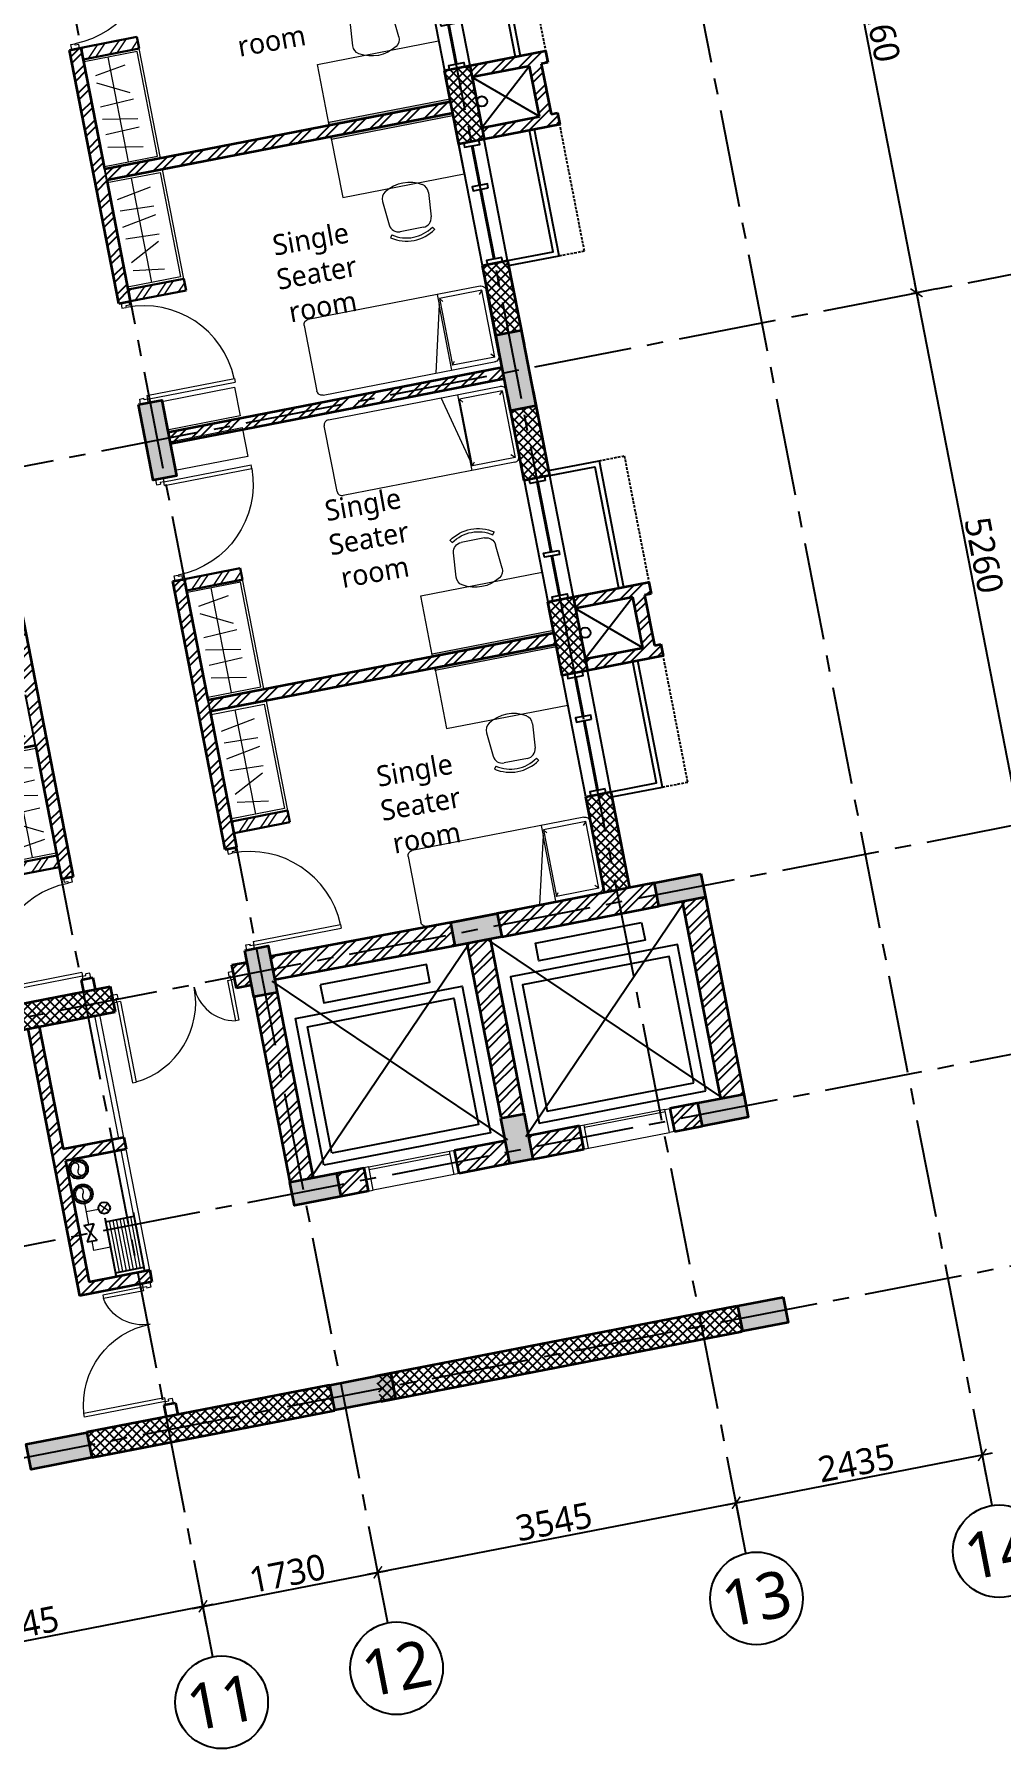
# Model space of a CAD drawing. Header units: millimetres. Extents: x -1107453 to -240403, y -265431 to 143409.
# Drawn here: x -259794 to -250412, y 19579 to 36316 of the extents above; entities that cross this region are included whole.
import ezdxf
from ezdxf.enums import TextEntityAlignment as Align

# ---------------------------------------------------------------- set-up
doc = ezdxf.new("R2010")
doc.units = ezdxf.units.MM
doc.header["$MEASUREMENT"] = 0
doc.linetypes.add('CENTER2', pattern=[28.575, 19.05, -3.175, 3.175, -3.175])
doc.linetypes.add('HIDDEN', pattern=[0.375, 0.25, -0.125])
for name, color, linetype in [('A-Anno-Dims', 7, 'Continuous'), ('A-Anno-Grid Lines', 154, 'Continuous'), ('A-Elevation', 4, 'Continuous'), ('A-Wall Patt', 8, 'Continuous'), ('A-Window', 4, 'Continuous'), ('Anno_Labels', 7, 'Continuous'), ('S-Conc Patt', 9, 'Continuous')]:
    doc.layers.add(name, color=color, linetype=linetype)
for name, color, linetype, lineweight in [('A-Detail Lines', 8, 'Continuous', 25), ('A-Door', 4, 'Continuous', 9), ('A-Wall Sec', 1, 'Continuous', 30), ('A-WIN', 5, 'Continuous', 25), ('column hatch', 12, 'Continuous', 5), ('S-Concrete', 40, 'Continuous', 30), ('S-Reflected Beam', 60, 'Continuous', 25), ('text', 7, 'Continuous', 9), ('Wall HATCH', 8, 'Continuous', 15)]:
    doc.layers.add(name, color=color, linetype=linetype, lineweight=lineweight)
doc.layers.add('frntr', color=32, linetype='Continuous', lineweight=15, true_color=0xbd5e00)
doc.layers.add('I-Furniture', color=7, linetype='Continuous', lineweight=15, true_color=0xc76300)
doc.layers.get('S-Reflected Beam').off()
doc.styles.get("Standard").update_dxf_attribs({"font": 'trebuc.ttf'})
doc.dimstyles.new('IIITD_WD_L @ 100', dxfattribs={"dimscale": 100, "dimtxt": 2.5, "dimasz": 1, "dimexe": 0.5, "dimexo": 0.25, "dimgap": 0.3, "dimtad": 1, "dimdec": 0, "dimrnd": 1, "dimzin": 0, "dimdsep": 46, "dimtxsty": 'Standard', "dimblk": 'ARCHTICK', "dimcen": 0.2, "dimdle": 1, "dimclrd": 8, "dimclre": 8, "dimadec": 0, "dimazin": 0, "dimtfac": 1, "dimtdec": 0, "dimtofl": 0, "dimtmove": 0, "dimatfit": 0, "dimfxl": 2, "dimfxlon": 1, "dimtolj": 1, "dimtzin": 0, "dimlwd": -1, "dimlwe": -1, "dimarcsym": 0})
pattern_1 = [(45, (-807589.64, 155953.76), (-106.066017, 106.066017), []), (45, (-807518.93, 155953.76), (-106.066017, 106.066017), [])]

# ---------------------------------------------------------------- blocks, each defined once
blk = doc.blocks.new('Cols Hostel')
at = {"layer": 'S-Conc Patt'}
h = blk.add_hatch(color=256, dxfattribs=at)
h.paths.add_polyline_path([(626562, 5668), (626812, 5668), (626812, 5218), (626562, 5218)])
h.paths.add_polyline_path([(626262, 5668), (626512, 5668), (626512, 5218), (626262, 5218)])
h.paths.add_polyline_path([(610501, 6261), (610751, 6261), (610751, 5811), (610501, 5811)])
h.paths.add_polyline_path([(633755, -13559), (633802, -13804), (633351, -13892), (633303, -13647)])
h.paths.add_polyline_path([(608436, -13975), (608436, -14225), (607987, -14225), (607987, -13975)])
h.paths.add_polyline_path([(639101, 2747), (639347, 2795), (639490, 2059), (639245, 2011)])
h.paths.add_polyline_path([(640105, -2416), (640351, -2368), (640494, -3105), (640248, -3152)])
h.paths.add_polyline_path([(631447, -4099), (631693, -4051), (631836, -4788), (631590, -4835)])
h.paths.add_polyline_path([(630444, 1064), (630689, 1112), (630832, 376), (630587, 328)])
h.paths.add_polyline_path([(608186, 6255), (608436, 6255), (608436, 5505), (608186, 5505)])
h.paths.add_polyline_path([(608186, 995), (608436, 995), (608436, 245), (608186, 245)])
h.paths.add_polyline_path([(608186, -4265), (608436, -4265), (608436, -5015), (608186, -5015)])
h.paths.add_polyline_path([(599366, -4265), (599616, -4265), (599616, -5015), (599366, -5015)])
h.paths.add_polyline_path([(599366, 995), (599616, 995), (599616, 245), (599366, 245)])
h.paths.add_polyline_path([(626561, 11103), (626811, 11103), (626811, 10353), (626561, 10353)])
h.paths.add_polyline_path([(626561, 17051), (626811, 17051), (626811, 16301), (626561, 16301)])
h.paths.add_polyline_path([(626561, 13871), (626811, 13871), (626811, 13121), (626561, 13121)])
h.paths.add_polyline_path([(610451, 11170), (610201, 11170), (610201, 10420), (610451, 10420)])
h.paths.add_polyline_path([(610451, 16301), (610201, 16301), (610201, 17051), (610451, 17051)])
h.paths.add_polyline_path([(610451, 13121), (610201, 13121), (610201, 13871), (610451, 13871)])
h.paths.add_polyline_path([(598411, 9225), (598661, 9225), (598661, 8475), (598411, 8475)])
h.paths.add_polyline_path([(603651, 16801), (603651, 17051), (602901, 17051), (602901, 16801)])
h.paths.add_polyline_path([(602901, 14630), (603151, 14630), (603151, 13880), (602901, 13880)])
h.paths.add_polyline_path([(596931, 9225), (597181, 9225), (597181, 8475), (596931, 8475)])
h.paths.add_polyline_path([(596931, 11170), (597181, 11170), (597181, 10420), (596931, 10420)])
h.paths.add_polyline_path([(602901, 11170), (603151, 11170), (603151, 10420), (602901, 10420)])
h.paths.add_polyline_path([(608436, 11170), (608186, 11170), (608186, 10420), (608436, 10420)])
h.paths.add_polyline_path([(604651, 11170), (604881, 11170), (604881, 10420), (604651, 10420)])
h.paths.add_polyline_path([(639550, 13200), (639796, 13248), (639939, 12512), (639694, 12464)])
h.paths.add_polyline_path([(634799, 10295), (634847, 10050), (634109, 9906), (634061, 10152)])
h.paths.add_polyline_path([(637666, -8396), (637892, -8352), (637980, -8804), (637754, -8848)])
h.paths.add_polyline_path([(636133, -13080), (636180, -13325), (635591, -13440), (635544, -13194)])
h.paths.add_polyline_path([(603151, 9225), (603151, 8995), (602401, 8995), (602401, 9225)])
h.paths.add_polyline_path([(642512, -9792), (642556, -10018), (642110, -10105), (642066, -9879)])
h.paths.add_polyline_path([(638556, -10561), (638600, -10787), (638148, -10875), (638104, -10649)])
h.paths.add_polyline_path([(642096, -7653), (642140, -7878), (641688, -7966), (641644, -7740)])
h.paths.add_polyline_path([(640153, -10027), (640379, -9983), (640465, -10425), (640239, -10468)])
h.paths.add_polyline_path([(640118, -8037), (640162, -8263), (639710, -8351), (639666, -8125)])
h.paths.add_polyline_path([(603151, -11965), (603151, -12195), (602701, -12195), (602701, -11965)])
h.paths.add_polyline_path([(603151, -10130), (602921, -10130), (602921, -9670), (603151, -9670)])
h.paths.add_polyline_path([(599111, -11965), (599111, -12195), (598661, -12195), (598661, -11965)])
h.paths.add_polyline_path([(599112, -9785), (599112, -10015), (598661, -10015), (598661, -9785)])
h.paths.add_polyline_path([(600791, -11735), (601021, -11735), (601021, -12195), (600791, -12195)])
h.paths.add_polyline_path([(601136, -9785), (601136, -10015), (600676, -10015), (600676, -9785)])
h.paths.add_polyline_path([(634937, -3421), (635163, -3377), (635306, -4113), (635080, -4157)])
h.paths.add_polyline_path([(635631, 2073), (635857, 2117), (636000, 1380), (635775, 1336)])
h.paths.add_polyline_path([(634717, 6775), (634674, 7001), (635410, 7144), (635454, 6918)])
h.paths.add_polyline_path([(631992, 11731), (632217, 11775), (632361, 11038), (632135, 10995)])
h.paths.add_polyline_path([(604651, 6255), (604881, 6255), (604881, 5505), (604651, 5505)])
h.paths.add_polyline_path([(639083, -12506), (639131, -12752), (638541, -12866), (638493, -12621)])
h.paths.add_polyline_path([(603152, -13975), (603152, -14225), (602552, -14225), (602552, -13975)])
h.paths.add_polyline_path([(638469, 11008), (638714, 11056), (638857, 10320), (638611, 10272)])
h.paths.add_polyline_path([(606268, -9785), (606268, -10035), (605668, -10035), (605668, -9785)])
h.paths.add_polyline_path([(599161, 5765), (599161, 6015), (598411, 6015), (598411, 5765)])
h.paths.add_polyline_path([(642896, -11765), (642944, -12011), (642503, -12096), (642455, -11851)])
h.paths.add_polyline_path([(606267, -13975), (606267, -14225), (605667, -14225), (605667, -13975)])
h.paths.add_polyline_path([(599113, -13975), (599113, -14225), (598662, -14225), (598662, -13975)])
h.paths.add_polyline_path([(626262, 11911), (626512, 11911), (626512, 11161), (626262, 11161)])
h.paths.add_polyline_path([(626261, 17051), (626511, 17051), (626511, 16301), (626261, 16301)])
h.paths.add_polyline_path([(610751, 16301), (610501, 16301), (610501, 17051), (610751, 17051)])
h.paths.add_polyline_path([(610501, 8731), (610751, 8731), (610751, 7981), (610501, 7981)])
h.paths.add_polyline_path([(626511, 7981), (626261, 7981), (626261, 8731), (626511, 8731)])
h.paths.add_polyline_path([(621251, 11236), (621021, 11236), (621021, 11836), (621251, 11836)])
h.paths.add_polyline_path([(610501, 11911), (610751, 11911), (610751, 11161), (610501, 11161)])
h.paths.add_polyline_path([(615991, 11236), (615761, 11236), (615761, 11836), (615991, 11836)])
h.paths.add_polyline_path([(635329, -8947), (635377, -9193), (634788, -9307), (634740, -9062)])
h.paths.add_polyline_path([(633933, 1743), (634159, 1786), (634302, 1050), (634076, 1006)])
h.paths.add_polyline_path([(604651, 995), (604881, 995), (604881, 245), (604651, 245)])
h.paths.add_polyline_path([(604651, -4265), (604881, -4265), (604881, -5015), (604651, -5015)])
h.paths.add_polyline_path([(626261, 13871), (626511, 13871), (626511, 13121), (626261, 13121)])
h.paths.add_polyline_path([(621021, 13796), (621251, 13796), (621251, 13196), (621021, 13196)])
h.paths.add_polyline_path([(615761, 13796), (615991, 13796), (615991, 13196), (615761, 13196)])
h.paths.add_polyline_path([(610751, 13121), (610501, 13121), (610501, 13871), (610751, 13871)])
h.paths.add_polyline_path([(633692, 12061), (633938, 12109), (634081, 11373), (633835, 11325)])
h.paths.add_polyline_path([(628502, 11052), (628747, 11100), (628891, 10364), (628645, 10316)])
h.paths.add_polyline_path([(596931, 14630), (597181, 14630), (597181, 13880), (596931, 13880)])
h.paths.add_polyline_path([(639922, 11291), (640167, 11338), (640310, 10602), (640064, 10555)])
h.paths.add_polyline_path([(638890, 16600), (639135, 16648), (639278, 15912), (639033, 15864)])
h.paths.add_polyline_path([(633032, 15458), (633277, 15505), (633421, 14769), (633175, 14721)])
h.paths.add_polyline_path([(632948, -9410), (632996, -9656), (632544, -9743), (632497, -9498)])
h.paths.add_polyline_path([(636635, -3091), (636861, -3047), (637004, -3783), (636778, -3827)])
h.paths.add_polyline_path([(639326, 7905), (639374, 7660), (638638, 7516), (638590, 7762)])
h.paths.add_polyline_path([(632930, 6906), (633155, 6950), (633298, 6214), (633073, 6170)])
h.paths.add_polyline_path([(629440, 6228), (629685, 6275), (629828, 5539), (629583, 5491)])
h.paths.add_polyline_path([(620836, 16801), (620836, 17051), (621436, 17051), (621436, 16801)])
h.paths.add_polyline_path([(615576, 16801), (615576, 17051), (616176, 17051), (616176, 16801)])
h.paths.add_polyline_path([(620836, 7981), (620836, 8231), (621436, 8231), (621436, 7981)])
h.paths.add_polyline_path([(615576, 7981), (615576, 8231), (616176, 8231), (616176, 7981)])
h.paths.add_polyline_path([(602401, 5785), (602401, 6015), (603151, 6015), (603151, 5785)])
h.paths.add_polyline_path([(602922, 995), (603152, 995), (603152, 245), (602922, 245)])
h.paths.add_polyline_path([(608436, -9785), (608436, -10035), (607987, -10035), (607987, -9785)])
h.paths.add_polyline_path([(602921, -4265), (603151, -4265), (603151, -5015), (602921, -5015)])
h.paths.add_polyline_path([(632225, 16801), (632225, 17051), (632975, 17051), (632975, 16801)])
at = {"layer": 'S-Concrete', "lineweight": 35}
for points in [[(640105, -2416), (640351, -2368), (640494, -3105), (640248, -3152)], [(636133, -13080), (636180, -13325), (635591, -13440), (635544, -13194), (636133, -13080)]]:
    blk.add_lwpolyline(points, close=True, dxfattribs=at)
for points in [[(636635, -3091), (636861, -3047), (637004, -3783), (636778, -3827), (636635, -3091)], [(642096, -7653), (642140, -7878), (641688, -7966), (641644, -7740), (642096, -7653)], [(640118, -8037), (640162, -8263), (639710, -8351), (639666, -8125), (640118, -8037)], [(637666, -8396), (637892, -8352), (637980, -8804), (637754, -8848), (637666, -8396)], [(642512, -9792), (642556, -10018), (642110, -10105), (642066, -9879), (642512, -9792)], [(640153, -10027), (640379, -9983), (640465, -10425), (640239, -10468), (640153, -10027)], [(638556, -10561), (638600, -10787), (638148, -10875), (638104, -10649), (638556, -10561)], [(642896, -11765), (642944, -12011), (642503, -12096), (642455, -11851), (642896, -11765)], [(639083, -12506), (639131, -12752), (638541, -12866), (638493, -12621), (639083, -12506)]]:
    blk.add_lwpolyline(points, dxfattribs=at)
blk = doc.blocks.new('Lift Door')
at = {"layer": 'A-Door'}
for p, q in [((-15860, -5817), (-15860, -6617)), ((-15655, -6617), (-15655, -5817)), ((-15630, -6617), (-15630, -5817))]:
    blk.add_line(p, q, dxfattribs=at)
for points in [[(-15860, -5767), (-15860, -5817), (-15630, -5817), (-15630, -5767)], [(-15860, -6667), (-15860, -6617), (-15630, -6617), (-15630, -6667)]]:
    blk.add_lwpolyline(points, dxfattribs=at)
blk = doc.blocks.new('Lift Room')
at = {"layer": 'A-Detail Lines'}
for p, q in [((-15630, 122925), (-13680, 124875)), ((-15630, 124875), (-13680, 122925))]:
    blk.add_line(p, q, dxfattribs=at)
blk.add_lwpolyline([(-15430, 124625), (-14180, 124625), (-14180, 123175), (-15430, 123175)], close=True, dxfattribs=at)
at = {"layer": 'A-Elevation'}
for points in [[(-15530, 124725), (-14080, 124725), (-14080, 123075), (-15530, 123075)], [(-13805, 124425), (-13980, 124425), (-13980, 123375), (-13805, 123375)]]:
    blk.add_lwpolyline(points, close=True, dxfattribs=at)
blk = doc.blocks.new('ABL_Door_S - 1000 x 2100-11-3 Second Floor Lvl')
at = {"layer": 'A-Door', "color": 5}
for p, q in [((-500, 38), (-450, 38)), ((-500, -38), (-500, 38)), ((-450, 38), (-450, -3)), ((450, 38), (450, -3)), ((500, 38), (450, 38)), ((500, -38), (500, 38)), ((-500, -38), (-465, -38)), ((-465, -3), (-450, -3)), ((-465, -38), (-465, -3)), ((-430, -38), (-465, -38)), ((465, -3), (450, -3)), ((465, -38), (465, -3)), ((500, -38), (465, -38))]:
    blk.add_line(p, q, dxfattribs=at)
at = {"layer": 'A-Door', "color": 5, "lineweight": 18}
for p, q in [((-465, -38), (-465, -903)), ((-430, -38), (-430, -903)), ((-430, -903), (-465, -903))]:
    blk.add_line(p, q, dxfattribs=at)
at = {"layer": 'A-Door'}
blk.add_arc((-450, -2), 900, 271.2981, 359.9894, dxfattribs=at)
blk = doc.blocks.new('W 1200')
at = {"layer": 'A-Window', "linetype": 'HIDDEN', "ltscale": 100}
for p, q in [((552588, 7900), (552588, 9150)), ((552838, 7900), (552588, 7900))]:
    blk.add_line(p, q, dxfattribs=at)
at = {"layer": 'A-Window', "color": 2, "lineweight": 40}
for p, q in [((553463, 8720), (553463, 9110)), ((553463, 7990), (553463, 8680))]:
    blk.add_line(p, q, dxfattribs=at)
at = {"layer": 'A-Window', "color": 5}
for points in [[(553338, 7900), (552838, 7900), (552838, 9150)], [(553338, 7950), (552888, 7950), (552888, 9150)]]:
    blk.add_lwpolyline(points, dxfattribs=at)
at = {"layer": 'A-Window'}
for points in [[(553338, 7950), (553338, 9150)], [(553588, 7950), (553588, 9150)], [(553388, 8680), (553388, 8720), (553538, 8720), (553538, 8680), (553388, 8680)]]:
    blk.add_lwpolyline(points, dxfattribs=at)
for points in [[(553388, 9150), (553538, 9150), (553538, 9110), (553388, 9110)], [(553388, 7990), (553538, 7990), (553538, 7950), (553388, 7950)]]:
    blk.add_lwpolyline(points, close=True, dxfattribs=at)
blk = doc.blocks.new('Door 1200')
at = {"layer": 'A-Door', "color": 5, "lineweight": 18}
for p, q in [((524084, 16182), (524084, 16132)), ((524084, 16182), (524159, 16182)), ((524084, 16132), (524124, 16132)), ((524124, 16147), (524124, 16132)), ((524159, 16147), (524124, 16147)), ((524159, 16182), (524159, 16147)), ((524159, 16147), (524557, 16147)), ((524159, 16112), (524159, 16147)), ((524159, 16112), (524557, 16112)), ((524557, 16147), (524557, 16112)), ((524084, 15032), (524124, 15032)), ((524084, 14982), (524084, 15032)), ((524084, 14982), (524159, 14982)), ((524124, 15017), (524124, 15032)), ((524159, 15017), (524124, 15017)), ((524159, 15052), (524159, 15017)), ((524159, 15052), (524958, 15052)), ((524159, 14982), (524159, 15017)), ((524159, 15017), (524958, 15017)), ((524958, 15017), (524958, 15052))]:
    blk.add_line(p, q, dxfattribs=at)
at = {"layer": 'A-Door', "lineweight": 18}
for centre, radius, start, end in [((524155, 16193), 411, 270.5695, 348.692), ((524157, 14978), 804, 5.3148, 89.8715)]:
    blk.add_arc(centre, radius, start, end, dxfattribs=at)
blk = doc.blocks.new('f h')
at = {"layer": 'A-WIN'}
for p, q in [((1010874, -78570), (1010972, -78570)), ((1010874, -78570), (1010972, -78734)), ((1010972, -78570), (1010874, -78734)), ((1011088, -78536), (1011088, -79120)), ((1011088, -78575), (1011368, -78575)), ((1011368, -78536), (1011368, -79120)), ((1010874, -78734), (1010972, -78734)), ((1011088, -79081), (1011368, -79081))]:
    blk.add_line(p, q, dxfattribs=at)
at = {"layer": 'A-WIN', "ltscale": 50}
for centre, radius in [((1010925, -78023), 93.8), ((1010925, -78023), 75), ((1010924, -78269), 93.8), ((1010924, -78269), 75)]:
    blk.add_circle(centre, radius, dxfattribs=at)
at = {"layer": 'A-WIN'}
blk.add_circle((1011100, -78441), 56.6, dxfattribs=at)
at = {"layer": 'Wall HATCH'}
for p, q in [((1010923, -78570), (1010923, -78344)), ((1010923, -78441), (1011044, -78441)), ((1011140, -78401), (1011060, -78481)), ((1011140, -78481), (1011060, -78401)), ((1011123, -78575), (1011123, -79081)), ((1011158, -78575), (1011158, -79081)), ((1011193, -78575), (1011193, -79081)), ((1011228, -78575), (1011228, -79081)), ((1011263, -78575), (1011263, -79081)), ((1011298, -78575), (1011298, -79081)), ((1011333, -78575), (1011333, -79081)), ((1010923, -78828), (1010923, -78734)), ((1011088, -78828), (1010923, -78828))]:
    blk.add_line(p, q, dxfattribs=at)
at = {"layer": 'Wall HATCH', "ltscale": 50}
for centre in [(1010899, -77997), (1010897, -78242)]:
    blk.add_arc(centre, 37.5, 314.6267, 134.6267, dxfattribs=at)
at = {"layer": 'Wall HATCH'}
for centre in [(1010952, -78050), (1010950, -78296)]:
    blk.add_arc(centre, 37.5, 134.6267, 314.6267, dxfattribs=at)
blk = doc.blocks.new('A$C0E3E786B')
at = {"layer": 'I-Furniture', "ltscale": 0.1}
for p, q in [((-1955, 216), (-1955, 866)), ((-1915, 872), (-1881, 837)), ((-1915, 872), (-1495, 872)), ((-1915, 211), (-1915, 872)), ((-1905, 916), (-205, 916)), ((-1495, 872), (-1521, 837)), ((-1495, 872), (-1495, 211)), ((-1481, 916), (-1481, 816)), ((-155, 866), (-155, 216)), ((-1481, 166), (-1481, 816)), ((-1481, 816), (-1320, 166)), ((-1915, 211), (-1881, 246)), ((-1915, 211), (-1495, 211)), ((-1495, 211), (-1521, 246)), ((-1915, 166), (-1915, 167)), ((-205, 166), (-1915, 166))]:
    blk.add_line(p, q, dxfattribs=at)
for centre, start, end in [((-1905, 866), 90, 180), ((-205, 866), 0, 90), ((-1905, 216), 180, 270), ((-205, 216), 270, 0)]:
    blk.add_arc(centre, 50, start, end, dxfattribs=at)
blk = doc.blocks.new('A$C30AF02BA')
at = {"layer": 'I-Furniture', "color": 9, "ltscale": 0.1, "true_color": 0xbababa}
for p, q in [((-224, 28), (-224, 1063)), ((-73, 913), (-374, 958)), ((-369, 684), (-70, 837)), ((-390, 615), (-60, 601)), ((-55, 482), (-393, 423)), ((-390, 340), (-60, 326)), ((-55, 207), (-393, 147))]:
    blk.add_line(p, q, dxfattribs=at)
at = {"layer": 'I-Furniture', "ltscale": 0.1}
blk.add_lwpolyline([(-537, 3), (-537, 1088), (13, 1088), (13, 3)], close=True, dxfattribs=at)
blk.add_lwpolyline([(13, 28), (-512, 28), (-512, 1063), (13, 1063)], dxfattribs=at)
blk = doc.blocks.new('chair1')
at = {"layer": 'I-Furniture'}
for p, q in [((-320, 228), (-84, 207)), ((16, 201), (42, 219)), ((1, 115), (1, -115)), ((-320, -228), (-84, -207)), ((16, -201), (42, -219))]:
    blk.add_line(p, q, dxfattribs=at)
for centre, radius, start, end in [((-108, 0), 351, 148.407, 211.593), ((-328, 135), 92.9, 85.0303, 148.407), ((-92, 115), 92.9, 0, 85.0303), ((-278, 0), 356, 325.6197, 34.3803), ((-278, 0), 387, 325.6197, 34.3803), ((-92, -115), 92.9, 274.9697, 0), ((-328, -135), 92.9, 211.593, 274.9697)]:
    blk.add_arc(centre, radius, start, end, dxfattribs=at)
blk = doc.blocks.new('RRRR')
at = {"layer": 'Wall HATCH'}
h = blk.add_hatch(dxfattribs=at)
h.set_pattern_fill('ANSI32', color=256, scale=400, angle=360, style=0)
h.paths.add_polyline_path([(-87944, 22553), (-88494, 22553), (-88494, 22668), (-87944, 22668)])
at = {"layer": 'A-Wall Sec'}
for p, q in [((-87944, 22668), (-88494, 22668)), ((-88494, 22553), (-88494, 22668)), ((-87944, 22553), (-88494, 22553))]:
    blk.add_line(p, q, dxfattribs=at)
at = {"layer": 'I-Furniture', "ltscale": 0.1}
blk.add_lwpolyline([(-91364, 23756), (-90164, 23756), (-90164, 23156), (-91364, 23156)], close=True, dxfattribs=at)
at = {"layer": 'I-Furniture', "xscale": -1, "rotation": 180}
blk.add_blockref('A$C30AF02BA', (-87958, 23756), dxfattribs=at)
at = {"layer": 'I-Furniture', "ltscale": 0.1, "xscale": -1, "rotation": 90}
blk.add_blockref('chair1', (-90764, 22723), dxfattribs=at)
at = {"layer": 'I-Furniture'}
blk.add_blockref('A$C0E3E786B', (-89404, 21140), dxfattribs=at)
blk = doc.blocks.new('A$C4AD23F1D')
at = {"layer": 'I-Furniture', "true_color": 0xff4dff}
blk.add_hatch(color=211, dxfattribs=at).paths.add_polyline_path([(0, 25), (0, 0), (1200, 0), (1200, 25)])
at = {"layer": 'frntr', "color": 203, "true_color": 0xb63cc3}
blk.add_lwpolyline([(0, 0), (1200, 0), (1200, 25), (0, 25)], close=True, dxfattribs=at)
blk = doc.blocks.new('Grid Head')
blk.add_circle((0, 0), 3)
at = {"layer": 'Anno_Labels'}
blk.add_attdef('GRID_NAME', text='', height=3, dxfattribs=at).set_placement((0, 0), align=Align.MIDDLE_CENTER)
blk = doc.blocks.new('_ArchTick')
at = {"color": 0, "linetype": 'ByBlock', "const_width": 0.15}
blk.add_lwpolyline([(-0.5, -0.5), (0.5, 0.5)], dxfattribs=at)
blk = doc.blocks.new('*D1101')
at = {"layer": 'A-Anno-Dims', "color": 8, "transparency": 16777216}
for p, q in [((545837, -12400), (549513, -11685)), ((549453, -11901), (549405, -11655)), ((545973, -12577), (545925, -12332))]:
    blk.add_line(p, q, dxfattribs=at)
at = {"layer": 'A-Anno-Dims', "color": 8, "transparency": 16777216, "xscale": 100, "yscale": 100, "zscale": 100}
for p, rotation in [((549415, -11704), 11.00000000000686), ((545935, -12381), 191.0000000000068)]:
    blk.add_blockref('_ArchTick', p, dxfattribs=dict(at, rotation=rotation))
at = {"layer": 'A-Anno-Dims', "color": 0, "transparency": 16777216, "insert": (547645, -11888), "char_height": 250, "attachment_point": 5, "rotation": 11}
blk.add_mtext('\\A1;3545', dxfattribs=at)
blk = doc.blocks.new('_Open90')
at = {"color": 0, "linetype": 'ByBlock', "lineweight": -2}
for p, q in [((0, 0), (-1, 0)), ((-0.5, 0.5), (0, 0)), ((0, 0), (-0.5, -0.5))]:
    blk.add_line(p, q, dxfattribs=at)
blk = doc.blocks.new('*D1102')
at = {"layer": 'A-Anno-Dims', "color": 8, "transparency": 16777216}
for p, q in [((549317, -11724), (551211, -11355)), ((551151, -11571), (551104, -11325)), ((549453, -11901), (549405, -11655))]:
    blk.add_line(p, q, dxfattribs=at)
at = {"layer": 'A-Anno-Dims', "color": 8, "transparency": 16777216, "xscale": 100, "yscale": 100, "zscale": 100}
for p, rotation in [((551113, -11374), 10.99999999058284), ((549415, -11704), 190.9999999905828)]:
    blk.add_blockref('_ArchTick', p, dxfattribs=dict(at, rotation=rotation))
at = {"layer": 'A-Anno-Dims', "color": 0, "transparency": 16777216, "insert": (550234, -11385), "char_height": 250, "attachment_point": 5, "rotation": 11}
blk.add_mtext('\\A1;1730', dxfattribs=at)
blk = doc.blocks.new('*D1103')
at = {"layer": 'A-Anno-Dims', "color": 8, "transparency": 16777216}
for p, q in [((551015, -11393), (554691, -10679)), ((554631, -10894), (554583, -10649)), ((551151, -11571), (551104, -11325))]:
    blk.add_line(p, q, dxfattribs=at)
at = {"layer": 'A-Anno-Dims', "color": 8, "transparency": 16777216, "xscale": 100, "yscale": 100, "zscale": 100}
for p, rotation in [((554593, -10698), 10.99999999058284), ((551113, -11374), 190.9999999905828)]:
    blk.add_blockref('_ArchTick', p, dxfattribs=dict(at, rotation=rotation))
at = {"layer": 'A-Anno-Dims', "color": 0, "transparency": 16777216, "insert": (552823, -10882), "char_height": 250, "attachment_point": 5, "rotation": 11}
blk.add_mtext('\\A1;3545', dxfattribs=at)
blk = doc.blocks.new('*D1104')
at = {"layer": 'A-Anno-Dims', "color": 8, "transparency": 16777216}
for p, q in [((557022, -10430), (556974, -10184)), ((554495, -10717), (557082, -10214)), ((554631, -10894), (554583, -10649))]:
    blk.add_line(p, q, dxfattribs=at)
at = {"layer": 'A-Anno-Dims', "color": 8, "transparency": 16777216, "xscale": 100, "yscale": 100, "zscale": 100}
for p, rotation in [((556983, -10233), 10.99999999058284), ((554593, -10698), 190.9999999905828)]:
    blk.add_blockref('_ArchTick', p, dxfattribs=dict(at, rotation=rotation))
at = {"layer": 'A-Anno-Dims', "color": 0, "transparency": 16777216, "insert": (555758, -10311), "char_height": 250, "attachment_point": 5, "rotation": 11}
blk.add_mtext('\\A1;2435', dxfattribs=at)
blk = doc.blocks.new('*D1127')
at = {"layer": 'A-Anno-Dims', "color": 8, "transparency": 16777216}
for p, q in [((555537, 6264), (555291, 6216)), ((555321, 6324), (556363, 964)), ((556540, 1100), (556295, 1053))]:
    blk.add_line(p, q, dxfattribs=at)
at = {"layer": 'A-Anno-Dims', "color": 8, "transparency": 16777216, "xscale": 100, "yscale": 100, "zscale": 100}
for p, rotation in [((555340, 6226), 101.0000000010405), ((556344, 1062), 281.0000000010405)]:
    blk.add_blockref('_ArchTick', p, dxfattribs=dict(at, rotation=rotation))
at = {"layer": 'A-Anno-Dims', "color": 0, "transparency": 16777216, "insert": (555997, 3674), "char_height": 250, "attachment_point": 5, "rotation": 281}
blk.add_mtext('\\A1;5260', dxfattribs=at)
blk = doc.blocks.new('*D1128')
at = {"layer": 'A-Anno-Dims', "color": 8, "transparency": 16777216}
for p, q in [((556540, 1100), (556295, 1053)), ((556325, 1160), (557367, -4199)), ((557544, -4063), (557298, -4111))]:
    blk.add_line(p, q, dxfattribs=at)
at = {"layer": 'A-Anno-Dims', "color": 8, "transparency": 16777216, "xscale": 100, "yscale": 100, "zscale": 100}
for p, rotation in [((556344, 1062), 101.0000000010405), ((557348, -4101), 281.0000000010405)]:
    blk.add_blockref('_ArchTick', p, dxfattribs=dict(at, rotation=rotation))
at = {"layer": 'A-Anno-Dims', "color": 0, "transparency": 16777216, "insert": (557000, -1489), "char_height": 250, "attachment_point": 5, "rotation": 281}
blk.add_mtext('\\A1;5260', dxfattribs=at)
blk = doc.blocks.new('Grid Girls Hostel')
at = {"layer": 'A-Anno-Grid Lines', "linetype": 'CENTER2', "ltscale": 50}
for p, q in [((557078.8, -10724.1), (550388.2, 23696.3)), ((551208.5, -11865.1), (544521.1, 22538.2)), ((549510.2, -12195.2), (542822.9, 22208.1)), ((554688.3, -11188.7), (550425.3, 10742.6)), ((542821.1, -1566.3), (557324.7, 1252.9)), ((543824.8, -6729.7), (558328.3, -3910.5)), ((544241.4, -8869.5), (558745, -6050.3)), ((544626.8, -10852.3), (559130.4, -8033.1))]:
    blk.add_line(p, q, dxfattribs=at)
at = {"layer": 'A-Anno-Dims'}
ref = blk.add_blockref('Grid Head', (557148.1, -11169), dxfattribs=dict(at, xscale=150, yscale=150, zscale=150, rotation=11.00000000000739))
ref.add_attrib('GRID_NAME', '14', dxfattribs={"layer": '0', "height": 450, "rotation": 11}).set_placement((557148.1, -11169), align=Align.MIDDLE_CENTER)
ref = blk.add_blockref('Grid Head', (554790.7, -11627.2), dxfattribs=dict(at, xscale=150, yscale=150, zscale=150, rotation=11.00000000000739))
ref.add_attrib('GRID_NAME', '13', dxfattribs={"layer": '0', "height": 450, "rotation": 11}).set_placement((554790.7, -11627.2), align=Align.MIDDLE_CENTER)
ref = blk.add_blockref('Grid Head', (551295, -12306.7), dxfattribs=dict(at, xscale=149.9999999999999, yscale=149.9999999999999, zscale=149.9999999999999, rotation=11.00000000000739))
ref.add_attrib('GRID_NAME', '12', dxfattribs={"layer": '0', "height": 450, "rotation": 11}).set_placement((551295, -12306.7), align=Align.MIDDLE_CENTER)
ref = blk.add_blockref('Grid Head', (549596.1, -12637), dxfattribs=dict(at, xscale=150, yscale=150, zscale=150, rotation=11.00000000000739))
ref.add_attrib('GRID_NAME', '11', dxfattribs={"layer": '0', "height": 450, "rotation": 11}).set_placement((549596.1, -12637), align=Align.MIDDLE_CENTER)
for base, p1, p2, angle, picture, middle in [((556343.9, 1062.2), (556321, 6416.2), (557324.7, 1252.9), 101, '*D1127', (555996.8, 3674)), ((557347.6, -4101.1), (557324.7, 1252.9), (558328.3, -3910.5), 101, '*D1128', (557000.5, -1489.4)), ((556983.4, -10233.2), (554688.3, -11188.7), (557078.8, -10724.1), 191, '*D1104', (555758.2, -10311.3)), ((554592.9, -10697.9), (551208.5, -11865.1), (554688.3, -11188.7), 191, '*D1103', (552823, -10881.8)), ((551113.1, -11374.3), (549510.2, -12195.2), (551208.5, -11865.1), 191, '*D1102', (550234, -11385.1))]:
    dim = blk.add_linear_dim(base=base, p1=p1, p2=p2, angle=angle, dimstyle='IIITD_WD_L @ 100', override={"dimtmove": 1, "dimldrblk": 'Open90', "dimarcsym": 1}, dxfattribs=at)
    dim.commit()
    dim.dimension.update_dxf_attribs({"geometry": picture, "text_midpoint": middle})
dim = blk.add_aligned_dim(p1=(546030.4, -12871.7), p2=(549510.2, -12195.2), distance=500, dimstyle='IIITD_WD_L @ 100', override={"dimldrblk": 'Open90', "dimarcsym": 1}, dxfattribs=at)
dim.commit()
dim.dimension.update_dxf_attribs({"geometry": '*D1101', "text_midpoint": (547644.9, -11888.3)})

msp = doc.modelspace()

# ---------------------------------------------------------------- hatches: boundary and pattern name
at = {"layer": 'A-Wall Patt'}
h = msp.add_hatch(dxfattribs=at)
h.set_pattern_fill('ANSI37', color=256, scale=500, style=0)
h.set_pattern_definition([(45, (-257005.957, 42699.64), (-44.19417, 44.19417), []), (135, (-257005.957, 42699.64), (-44.19417, -44.19417), [])])
h.paths.add_polyline_path([(-256981.2, 43287.2), (-256780.1, 43326.4), (-256827.8, 43571.8), (-257274.3, 43485), (-257045.3, 42306.9), (-256996.2, 42316.5), (-256996.2, 42316.5), (-256849, 42345.1), (-256799.9, 42354.6)])
h.paths.add_polyline_path([(-255673.4, 35249), (-255428, 35296.7), (-255567.3, 36013.3), (-255812.7, 35965.6)])
h.paths.add_polyline_path([(-255927.9, 37868.6), (-256173.3, 37820.9), (-256041.6, 37143.6), (-255796.2, 37191.3)])
h.paths.add_polyline_path([(-256202.7, 39282.1), (-256448.1, 39234.4), (-256316.4, 38557.1), (-256071, 38604.8)])
h.paths.add_polyline_path([(-256677, 40412.4), (-256431.6, 40460.1), (-256570.9, 41176.7), (-256816.3, 41129)])
h = msp.add_hatch(dxfattribs=at)
h.set_pattern_fill('ANSI32', color=256, scale=400, angle=360, style=0)
h.set_pattern_definition(pattern_1)
h.paths.add_polyline_path([(-255545.3, 35900.4), (-254985.8, 36009.2), (-254890.4, 35518.4), (-255449.9, 35409.6)], flags=16)
h.paths.add_polyline_path([(-255567.3, 36013.3), (-255428, 35296.7), (-254691.8, 35439.8), (-254713.7, 35552.7), (-254777.5, 35540.3), (-254872.9, 36031.1), (-254809.1, 36043.5), (-254831, 36156.4)])
h.paths.add_polyline_path([(-258973.6, 33700.9), (-258860.7, 33722.8), (-259089.2, 34898.3), (-255732.1, 35550.9), (-255754, 35663.8), (-259111.2, 35011.2), (-259339.7, 36186.7), (-259452.5, 36164.7)])
h = msp.add_hatch(dxfattribs=at)
h.set_pattern_fill('ANSI37', color=256, scale=500, style=0)
h.paths.add_polyline_path([(-254195.4, 28955.4), (-254440.8, 28907.7), (-254259.5, 27975.2), (-254014.1, 28022.9)])
h.paths.add_polyline_path([(-254563.6, 30849.9), (-254809, 30802.2), (-254669.7, 30085.7), (-254424.3, 30133.4)])
h.paths.add_polyline_path([(-255038, 31980.2), (-254792.6, 32027.9), (-254924.2, 32705.2), (-255169.6, 32657.5)])
h.paths.add_polyline_path([(-255199, 34118.8), (-255444.4, 34071.1), (-255312.8, 33393.7), (-255067.3, 33441.4)])
h = msp.add_hatch(dxfattribs=at)
h.set_pattern_fill('ANSI32', color=256, scale=400, angle=360, style=0)
h.set_pattern_definition(pattern_1)
h.paths.add_polyline_path([(-255230.2, 32969.2), (-255252.2, 33082.1), (-258495.8, 32451.6), (-258473.8, 32338.7)])
h = msp.add_hatch(dxfattribs=at)
h.set_pattern_fill('ANSI37', color=256, scale=500, style=0)
h.paths.add_polyline_path([(-260629.9, 26502.7), (-260677.6, 26748.1), (-262469.7, 26399.8), (-262422, 26154.4)])
h.paths.add_polyline_path([(-259058.6, 27062.8), (-260088.6, 26862.6), (-260040.9, 26617.2), (-259010.9, 26817.4)])
h.paths.add_polyline_path([(-263857, 32435.8), (-264102.4, 32388.1), (-263970.7, 31710.8), (-263725.3, 31758.5)])
h.paths.add_polyline_path([(-263582.2, 31022.3), (-263827.6, 30974.6), (-263695.9, 30297.3), (-263450.5, 30345)])
h.paths.add_polyline_path([(-263221.6, 29167), (-263467, 29119.3), (-263397.3, 28761, -0.0000921), (-263397.3, 28761), (-263327.7, 28402.7), (-263082.3, 28450.4)])
h.paths.add_polyline_path([(-262853.3, 27272.5), (-263098.7, 27224.8), (-262921.3, 26312), (-262675.9, 26359.7)])
h = msp.add_hatch(dxfattribs=at)
h.set_pattern_fill('ANSI32', color=256, scale=400, angle=360, style=0)
h.set_pattern_definition(pattern_1)
h.paths.add_polyline_path([(-253982.1, 30845.8), (-253886.7, 30355), (-254446.3, 30246.2), (-254541.7, 30737.1)])
h.paths.add_polyline_path([(-254473.4, 30123.8), (-254424.3, 30133.4), (-254473.4, 30123.8)])
h.paths.add_polyline_path([(-254563.6, 30849.9), (-254424.3, 30133.4), (-254424.3, 30133.4), (-254424.3, 30133.4), (-253688.1, 30276.5), (-253710, 30389.4), (-253773.9, 30376.9), (-253869.3, 30867.8), (-253805.4, 30880.2), (-253827.4, 30993.1)])
h.paths.add_polyline_path([(-258336, 31023.3), (-258448.9, 31001.4), (-257942.3, 28395.2), (-257829.4, 28417.1), (-258085.6, 29734.9), (-254728.4, 30387.5), (-254750.3, 30500.4), (-258107.5, 29847.8)])
h = msp.add_hatch(dxfattribs=at)
h.set_pattern_fill('ANSI32', color=256, scale=400, angle=360, style=0)
h.set_pattern_definition(pattern_1)
h.paths.add_polyline_path([(-264004.6, 28897.7), (-263445, 29006.4), (-263349.6, 28515.6), (-263909.2, 28406.8)])
h.paths.add_polyline_path([(-263327.7, 28402.7), (-263467, 29119.3), (-264203.2, 28976.2), (-264181.2, 28863.3), (-264117.4, 28875.7), (-264022, 28384.9), (-264085.8, 28372.5), (-264063.9, 28259.6)])
h.paths.add_polyline_path([(-259921.3, 30715.2), (-260034.2, 30693.2), (-259805.7, 29517.7), (-263162.9, 28865.2), (-263140.9, 28752.3), (-259783.8, 29404.8), (-259531.4, 28106.6), (-259418.6, 28128.6)])
h = msp.add_hatch(dxfattribs=at)
h.set_pattern_fill('ANSI32', color=256, scale=400, angle=360, style=0)
h.set_pattern_definition([(45, (-259354, 24264.39), (-106.066, 106.066), []), (45, (-259283.28, 24264.39), (-106.066, 106.066), [])])
h.paths.add_polyline_path([(-259353.1, 24647.2), (-259466, 24625.3), (-259355.3, 24056.1), (-258767, 24170.4), (-258789, 24283.3), (-259264.4, 24190.9)])
h.paths.add_polyline_path([(-258926.3, 25596.2), (-259039.9, 25574.2), (-259017.9, 25461.3), (-258904.4, 25483.3)])
h.paths.add_polyline_path([(-258675.4, 24305.4), (-258724.4, 24295.9), (-258724.4, 24295.9), (-258724.5, 24295.7), (-258724.5, 24295.9), (-258789, 24283.3), (-258767, 24170.4), (-258746.7, 24174.4), (-258746.7, 24174.4), (-258673, 24188.7), (-258653.5, 24192.5)])
h.paths.add_polyline_path([(-259017.9, 25461.3), (-259039.9, 25574.2), (-259515.3, 25481.8), (-259747.1, 26674.3), (-259860, 26652.4), (-259466, 24625.3), (-259353.1, 24647.2), (-259493.3, 25368.9)])
h.paths.add_polyline_path([(-253729.7, 27843.8), (-253773.6, 28069.6), (-255300, 27772.9), (-255256.1, 27547.1)])
h.paths.add_polyline_path([(-257729.6, 27300.8), (-257876.8, 27272.2), (-257832.9, 27046.4), (-257685.7, 27075)])
h.paths.add_polyline_path([(-255752.2, 27688.6), (-257506, 27355.8), (-257462.1, 27130.1), (-255708.3, 27462.8)])
h.paths.add_polyline_path([(-257437.9, 27005.9), (-257663.7, 26962), (-257313.6, 25160.8), (-257112.6, 25199.9), (-257092.7, 25229.5)])
h.paths.add_polyline_path([(-256597, 25300.1), (-256862.1, 25248.6), (-256818.2, 25022.8), (-256553.1, 25074.3)])
h.paths.add_polyline_path([(-255222.8, 25567.2), (-255713.6, 25471.9), (-255669.7, 25246.1), (-255178.9, 25341.4)])
h.paths.add_polyline_path([(-253357, 25929.9), (-253622.7, 25878.3), (-253578.8, 25652.5), (-253313.1, 25704)])
h.paths.add_polyline_path([(-253278, 27930.7), (-253480.5, 27891.4), (-253499.2, 27863.5), (-253136.7, 25998.5), (-253106.9, 25978.4), (-252905.4, 26017.6)])
h.paths.add_polyline_path([(-255364.3, 27501), (-255397.3, 27523.3), (-255567.9, 27490.1), (-255590.1, 27457.2), (-255266.6, 25793), (-255040.8, 25836.9)])
h.paths.add_polyline_path([(-254953.1, 25385.3), (-254457.6, 25481.7), (-254501.5, 25707.4), (-254997, 25611.1), (-254953.1, 25385.3)])
h = msp.add_hatch(dxfattribs=at)
h.set_pattern_fill('ANSI37', color=256, scale=500, style=0)
h.paths.add_polyline_path([(-252925.7, 23711.5), (-252973.4, 23956.9), (-256477.9, 23275.7), (-256430.2, 23030.3)])
h = msp.add_hatch(dxfattribs=at)
h.set_pattern_fill('ANSI37', color=256, scale=500, style=0)
h.paths.add_polyline_path([(-256929.4, 23187.9), (-259285.3, 22730.1), (-259237.6, 22484.7), (-256881.7, 22942.6)])
at = {"layer": 'Wall HATCH'}
h = msp.add_hatch(dxfattribs=at)
h.set_pattern_fill('ANSI32', color=256, scale=400, angle=190.99915, style=0)
h.set_pattern_definition([(235.99915, (-349971.46, 41546.37), (124.3544, -83.88077), []), (235.99915, (-350040.87, 41532.88), (124.3544, -83.88077), [])])
h.paths.add_polyline_path([(-259339.6, 36186.7), (-258799.7, 36291.6), (-258777.8, 36178.7), (-259317.7, 36073.8)])
h = msp.add_hatch(dxfattribs=at)
h.set_pattern_fill('ANSI32', color=256, scale=400, angle=190.99915, style=0)
h.set_pattern_definition([(235.99915, (-349514.49, 39195.37), (124.3544, -83.88077), []), (235.99915, (-349583.9, 39181.87), (124.3544, -83.88077), [])])
h.paths.add_polyline_path([(-258882.7, 33835.7), (-258342.8, 33940.6), (-258320.8, 33827.7), (-258860.7, 33722.8)])
h = msp.add_hatch(dxfattribs=at)
h.set_pattern_fill('ANSI32', color=256, scale=400, angle=190.99915, style=0)
h.set_pattern_definition([(235.99915, (-348967.8, 36383), (124.3544, -83.88077), []), (235.99915, (-349037.22, 36369.52), (124.3544, -83.88077), [])])
h.paths.add_polyline_path([(-258336, 31023.3), (-257796.1, 31128.3), (-257774.1, 31015.4), (-258314, 30910.4)])
h = msp.add_hatch(dxfattribs=at)
h.set_pattern_fill('ANSI32', color=256, scale=400, angle=190.99915, style=0)
h.set_pattern_definition([(235.99915, (-348509.43, 34026.75), (124.3544, -83.88077), []), (235.99915, (-348578.85, 34013.26), (124.3544, -83.88077), [])])
h.paths.add_polyline_path([(-257877.6, 28667.1), (-257337.7, 28772), (-257315.8, 28659.1), (-257855.7, 28554.2)])

# ---------------------------------------------------------------- linework, layer by layer
at = {"layer": 'A-Detail Lines', "ltscale": 15}
for p, q in [((-254985.8, 36009.2), (-255449.9, 35409.6)), ((-254890.4, 35518.4), (-255545.3, 35900.4)), ((-253982.1, 30845.8), (-254446.3, 30246.2)), ((-253886.7, 30355), (-254541.7, 30737.1))]:
    msp.add_line(p, q, dxfattribs=at)
at = {"layer": 'A-Detail Lines'}
for centre in [(-255448.5, 35664.6), (-254444.9, 30501.2)]:
    msp.add_circle(centre, 50, dxfattribs=at)
at = {"layer": 'A-Door'}
for p, q in [((-258926.3, 25596.2), (-259158.1, 26788.8)), ((-258975.4, 25586.7), (-259207.2, 26779.2)), ((-258724.4, 24295.9), (-258953.5, 25473.8)), ((-258675.3, 24305.4), (-258904.4, 25483.3))]:
    msp.add_line(p, q, dxfattribs=at)
at = {"layer": 'A-Wall Sec', "lineweight": 35}
for p, q in [((-259452.5, 36164.7), (-259339.7, 36186.7)), ((-258973.6, 33700.9), (-259452.5, 36164.7)), ((-259111.2, 35011.2), (-259339.7, 36186.7)), ((-255812.7, 35965.6), (-254831, 36156.4)), ((-254831, 36156.4), (-254809.1, 36043.5)), ((-255567.3, 36013.3), (-255428, 35296.7)), ((-254985.8, 36009.2), (-255545.3, 35900.4)), ((-254890.4, 35518.4), (-254985.8, 36009.2)), ((-254809.1, 36043.5), (-254872.9, 36031.1)), ((-254872.9, 36031.1), (-254777.5, 35540.3)), ((-255673.4, 35249), (-255812.7, 35965.6)), ((-259111.2, 35011.2), (-255754, 35663.8)), ((-255732.1, 35550.9), (-259089.2, 34898.3)), ((-255449.9, 35409.6), (-254890.4, 35518.4)), ((-254777.5, 35540.3), (-254713.7, 35552.7)), ((-254713.7, 35552.7), (-254691.8, 35439.8)), ((-254691.8, 35439.8), (-255673.4, 35249)), ((-258860.7, 33722.8), (-259089.2, 34898.3)), ((-255444.4, 34071.1), (-255199, 34118.8)), ((-255284.1, 33246.5), (-255444.4, 34071.1)), ((-255199, 34118.8), (-255039.7, 33299.1)), ((-258973.6, 33700.9), (-258860.7, 33722.8)), ((-258496.5, 32451.4), (-255252.2, 33082.1)), ((-255230.2, 32969.2), (-258474.5, 32338.6)), ((-254951.9, 32847.6), (-254792.6, 32027.9)), ((-255038, 31980.2), (-255197.3, 32799.9)), ((-254792.6, 32027.9), (-255038, 31980.2)), ((-258448.9, 31001.4), (-258336, 31023.3)), ((-257942.3, 28395.2), (-258448.9, 31001.4)), ((-258107.5, 29847.8), (-258336, 31023.3)), ((-254809, 30802.2), (-253827.4, 30993.1)), ((-253827.4, 30993.1), (-253805.4, 30880.2)), ((-254669.7, 30085.7), (-254809, 30802.2)), ((-254563.6, 30849.9), (-254424.3, 30133.4)), ((-253982.1, 30845.8), (-254541.7, 30737.1)), ((-253886.7, 30355), (-253982.1, 30845.8)), ((-253805.4, 30880.2), (-253869.3, 30867.8)), ((-253869.3, 30867.8), (-253773.9, 30376.9)), ((-259921.3, 30715.2), (-259418.6, 28128.6)), ((-258107.5, 29847.8), (-254750.3, 30500.4)), ((-254728.4, 30387.5), (-258085.6, 29734.9)), ((-254446.3, 30246.2), (-253886.7, 30355)), ((-253773.9, 30376.9), (-253710, 30389.4)), ((-253710, 30389.4), (-253688.1, 30276.5)), ((-253688.1, 30276.5), (-254669.7, 30085.7)), ((-257829.4, 28417.1), (-258085.6, 29734.9)), ((-259783.8, 29404.8), (-263140.9, 28752.3)), ((-259783.8, 29404.8), (-259531.4, 28106.6)), ((-254440.8, 28907.7), (-254195.4, 28955.4)), ((-254195.4, 28955.4), (-254014.1, 28022.9)), ((-254259.5, 27975.2), (-254440.8, 28907.7)), ((-257942.3, 28395.2), (-257829.4, 28417.1)), ((-259418.6, 28128.6), (-259531.4, 28106.6)), ((-253773.6, 28069.6), (-255300, 27772.9)), ((-255256.1, 27547.1), (-253729.7, 27843.8)), ((-253503.9, 27887.7), (-253131.8, 25973.5)), ((-253278.1, 27931.6), (-252906.1, 26017.4)), ((-255750.6, 27685.7), (-257504.4, 27353)), ((-255707.8, 27459.7), (-257461.5, 27127)), ((-255594.8, 27481.3), (-255266.6, 25793)), ((-255369, 27525.2), (-255040.9, 25836.9)), ((-257876.8, 27272.2), (-257729.6, 27300.8)), ((-259227.8, 27147), (-259340.6, 27125)), ((-259340.6, 27125), (-259318.7, 27012.2)), ((-259227.8, 27147), (-259205.8, 27034.2)), ((-257832.9, 27046.4), (-257876.8, 27272.2)), ((-260088.6, 26862.6), (-259058.6, 27062.8)), ((-259058.6, 27062.8), (-259010.9, 26817.4)), ((-257685.7, 27075), (-257832.9, 27046.4)), ((-257663.7, 26962), (-257313.6, 25160.8)), ((-257437.9, 27005.9), (-257087.8, 25204.7)), ((-260040.9, 26617.2), (-259010.9, 26817.4)), ((-259860, 26652.4), (-259355.3, 24056.1)), ((-259747.1, 26674.3), (-259515.3, 25481.8)), ((-253357, 25929.9), (-253622.7, 25878.3)), ((-253622.7, 25878.3), (-253578.8, 25652.5)), ((-254501.5, 25707.4), (-254997, 25611.1)), ((-254457.6, 25481.7), (-254501.5, 25707.4)), ((-253578.8, 25652.5), (-253313.1, 25704)), ((-258926.2, 25596.2), (-259515.3, 25481.8)), ((-258904.3, 25483.4), (-259493.3, 25368.9)), ((-258926.3, 25596.2), (-258904.4, 25483.3)), ((-255713.6, 25471.9), (-255222.8, 25567.2)), ((-255669.7, 25246.1), (-255713.6, 25471.9)), ((-254953.1, 25385.3), (-254457.6, 25481.7)), ((-259493.3, 25368.9), (-259264.4, 24190.9)), ((-256862.1, 25248.6), (-256597, 25300.1)), ((-256597, 25300.1), (-256553.1, 25074.3)), ((-255178.9, 25341.4), (-255669.7, 25246.1)), ((-256553.1, 25074.3), (-256818.2, 25022.8)), ((-258675.3, 24305.4), (-259264.4, 24190.9)), ((-258675.4, 24305.4), (-258653.5, 24192.5)), ((-258653.4, 24192.5), (-259355.3, 24056.1)), ((-259242.4, 24078), (-259242.4, 24078)), ((-252973.4, 23956.9), (-256477.9, 23275.7)), ((-256430.2, 23030.3), (-252925.7, 23711.5)), ((-256929.4, 23187.9), (-259285.3, 22730.1)), ((-259237.6, 22484.7), (-256881.7, 22942.6)), ((-258424.5, 23014.6), (-258537.4, 22992.6)), ((-258537.4, 22992.6), (-258515.4, 22879.6)), ((-258424.5, 23014.6), (-258402.5, 22901.6))]:
    msp.add_line(p, q, dxfattribs=at)
at = {"layer": 'A-Wall Sec'}
for p, q in [((-259339.6, 36186.7), (-258799.7, 36291.6)), ((-259317.7, 36073.8), (-258777.8, 36178.7)), ((-258799.7, 36291.6), (-258777.8, 36178.7)), ((-258882.7, 33835.7), (-258342.8, 33940.6)), ((-258860.7, 33722.8), (-258320.8, 33827.7)), ((-258342.8, 33940.6), (-258320.8, 33827.7)), ((-258336, 31023.3), (-257796.1, 31128.3)), ((-258314, 30910.4), (-257774.1, 31015.4)), ((-257796.1, 31128.3), (-257774.1, 31015.4)), ((-257877.6, 28667.1), (-257337.7, 28772)), ((-257855.7, 28554.2), (-257315.8, 28659.1)), ((-257337.7, 28772), (-257315.8, 28659.1))]:
    msp.add_line(p, q, dxfattribs=at)
at = {"layer": 'I-Furniture', "ltscale": 0.1}
for points in [[(-255754.4, 35663.7), (-256932.3, 35434.7), (-257046.8, 36023.7), (-255868.9, 36252.6)], [(-255737.2, 35549.8), (-256915.2, 35320.9), (-256800.7, 34731.9), (-255622.8, 34960.9)], [(-254750.3, 30500.4), (-255928.3, 30271.4), (-256042.8, 30860.4), (-254864.8, 31089.4)], [(-254728.4, 30387.5), (-255906.4, 30158.6), (-255791.9, 29569.6), (-254613.9, 29798.5)]]:
    msp.add_lwpolyline(points, close=True, dxfattribs=at)
at = {"layer": 'I-Furniture'}
for points in [[(-257797.3, 32607.8), (-258504.1, 32470.4), (-258558.5, 32750.2), (-257851.7, 32887.5)], [(-257722.4, 32214.8), (-258429.2, 32077.5), (-258483.6, 32357.2), (-257776.8, 32494.6)]]:
    msp.add_lwpolyline(points, close=True, dxfattribs=at)

# ---------------------------------------------------------------- block references
at = {"rotation": 10.9991535342105}
msp.add_blockref('RRRR', (-168923.6, 22864), dxfattribs=at)
at = {"layer": 'A-Detail Lines', "xscale": -1, "rotation": 281.0000000010472}
msp.add_blockref('Lift Room', (-378670.7, 17494.2), dxfattribs=at)
at = {"layer": 'A-Detail Lines', "rotation": 101.0000000010472}
msp.add_blockref('Lift Room', (-137513.8, 64370.4), dxfattribs=at)
at = {"layer": 'A-Door', "xscale": -1}
for name, p, rotation in [('ABL_Door_S - 1000 x 2100-11-3 Second Floor Lvl', (-259490.8, 36666.7), 101.0000000010472), ('ABL_Door_S - 1000 x 2100-11-3 Second Floor Lvl', (-258487.2, 31503.3), 101.0000000010472), ('ABL_Door_S - 1000 x 2100-11-3 Second Floor Lvl', (-259379.6, 27626.8), 281.0000000010472), ('Lift Door', (-253034.6, 41915.1), 281.0000000010472)]:
    msp.add_blockref(name, p, dxfattribs=dict(at, rotation=rotation))
at = {"layer": 'A-Door', "rotation": 101.0000000010472}
for name, p in [('ABL_Door_S - 1000 x 2100-11-3 Second Floor Lvl', (-258821.1, 33221.1)), ('ABL_Door_S - 1000 x 2100-11-3 Second Floor Lvl', (-257789.8, 27915.5)), ('Lift Door', (-263149.8, 39948.9))]:
    msp.add_blockref(name, p, dxfattribs=at)
at = {"layer": 'column hatch'}
for name, p, rotation in [('W 1200', (285855.5, 150590.1), 191.0013472066571), ('W 1200', (286859.2, 145426.7), 191.0013472066571), ('Door 1200', (-373749.3, 538575.3), 281.000000000888)]:
    msp.add_blockref(name, p, dxfattribs=dict(at, rotation=rotation))
at = {"layer": 'column hatch', "xscale": -1}
for name, p, rotation in [('W 1200', (289491.7, 131883.5), 10.99865279333078), ('W 1200', (290495.4, 126720.2), 10.99865279333078), ('Door 1200', (258872.7, 108283.4), 10.99776458000133)]:
    msp.add_blockref(name, p, dxfattribs=dict(at, rotation=rotation))
at = {"layer": 'I-Furniture', "ltscale": 0.1, "xscale": -1, "rotation": 280.9991535350258}
for p in [(-256540.5, 36563.3), (-255536.4, 31400)]:
    msp.add_blockref('chair1', p, dxfattribs=at)
at = {"layer": 'I-Furniture', "xscale": -1, "rotation": 10.99915353436637}
for p in [(-259096.9, 35008.1), (-258093.9, 29850.3)]:
    msp.add_blockref('A$C30AF02BA', p, dxfattribs=at)
at = {"layer": 'I-Furniture', "color": 32, "true_color": 0xd67c2e, "rotation": 190.9991535342105}
msp.add_blockref('A$C4AD23F1D', (-255759.1, 35688.2), dxfattribs=at)
at = {"layer": 'I-Furniture', "color": 32, "true_color": 0xd67c2e, "xscale": -1}
for p, rotation in [((-255732.5, 35525.3), 10.9991535342105), ((-254750.3, 30500.4), 10.99915353420986), ((-254723.6, 30363), 10.99915353420986)]:
    msp.add_blockref('A$C4AD23F1D', p, dxfattribs=dict(at, rotation=rotation))
at = {"layer": 'I-Furniture'}
for name, p, rotation in [('A$C30AF02BA', (-259081.9, 34905.5), 190.9991535342105), ('A$C0E3E786B', (-257173, 32694.4), 190.9991535343664), ('A$C30AF02BA', (-258072, 29737.9), 190.9991535342107)]:
    msp.add_blockref(name, p, dxfattribs=dict(at, rotation=rotation))
at = {"layer": 'I-Furniture', "ltscale": 0.1}
for p, rotation in [((-256129.1, 34421.3), 280.9991535342105), ((-255120.3, 29258.9), 280.9991535342107)]:
    msp.add_blockref('chair1', p, dxfattribs=dict(at, rotation=rotation))
at = {"layer": 'I-Furniture', "extrusion": (0, 0, -1), "zscale": -1}
for p, rotation in [((257161.7, 32608.1), 349.0008464657896), ((256152.9, 27445.8), 349.0008464657894)]:
    msp.add_blockref('A$C0E3E786B', p, dxfattribs=dict(at, rotation=rotation))
at = {"layer": 'S-Concrete'}
msp.add_blockref('Grid Girls Hostel', (-807572.5, 32743.4), dxfattribs=at)
at = {"layer": 'S-Reflected Beam'}
msp.add_blockref('Cols Hostel', (-895417.9, 35809.9), dxfattribs=at)
at = {"layer": 'Wall HATCH', "rotation": 10.99749093602364}
msp.add_blockref('f h', (-1266612.6, -90972.2), dxfattribs=at)

# ---------------------------------------------------------------- texts
at = {"layer": 'text', "lineweight": 35, "char_height": 200, "width": 1506.419, "attachment_point": 5, "rotation": 10.10397}
for insert in [(-257549.9, 36582.3), (-257053.2, 33999.6), (-256546.2, 31419), (-256044.5, 28837.2)]:
    msp.add_mtext('Single Seater room', dxfattribs=dict(at, insert=insert))

doc.saveas('drawing.dxf')
